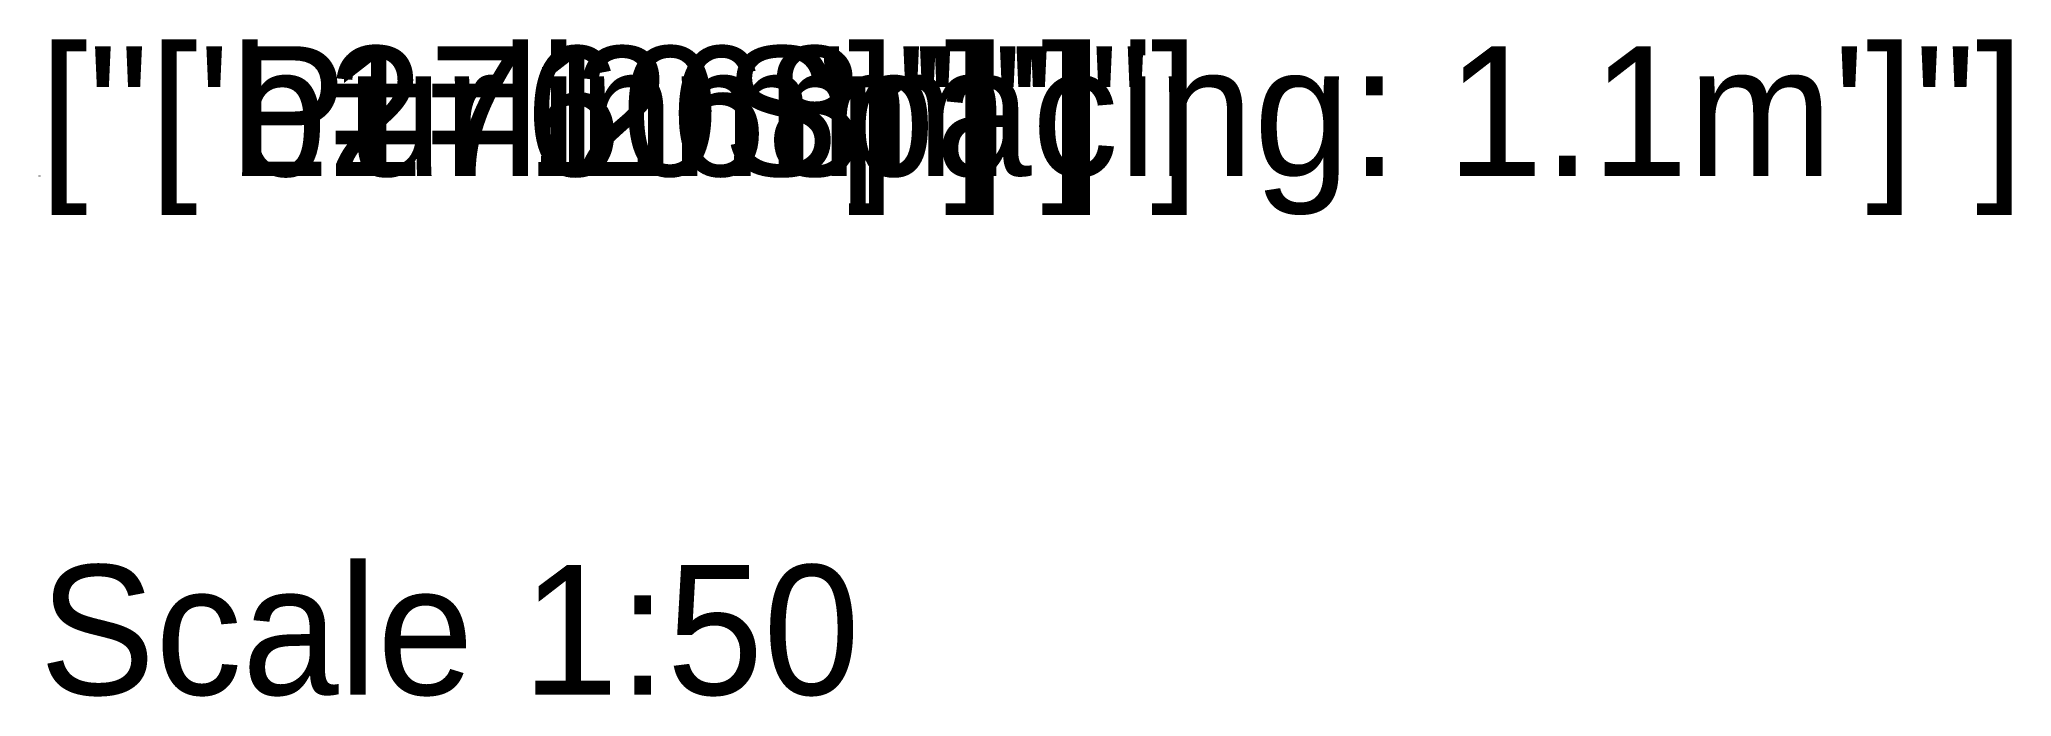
# Model space of a CAD drawing. Header units: millimetres. Extents: x 0 to 1899, y -502 to 132.
import ezdxf

# ---------------------------------------------------------------- set-up
doc = ezdxf.new("R2010")
doc.units = ezdxf.units.MM
doc.layers.get('0').update_dxf_attribs({"linetype": 'CONTINUOUS'})
doc.layers.add('TEXT', color=3, linetype='CONTINUOUS')

msp = doc.modelspace()

# ---------------------------------------------------------------- linework, layer by layer
for p, q in [((-0.016, 0), (-0.016, 0.086)), ((-0.012, 0), (-0.012, 0.053)), ((0.058, 0.086), (0, 0.086)), ((0, 0.086), (0, 0)), ((0, 0.079), (0.058, 0.079)), ((0, 0.07), (0.058, 0.07)), ((0, 0.062), (0.058, 0.062)), ((0, 0.053), (0.058, 0.053)), ((0, 0.044), (0.058, 0.044)), ((0, 0.035), (0.058, 0.035)), ((0, 0.026), (0.058, 0.026)), ((0, 0.018), (0.058, 0.018)), ((0, 0.009), (0.058, 0.009)), ((0, 0), (0.058, 0)), ((0, 0), (0.058, 0)), ((0.058, 0), (0.058, 0.086)), ((0, -0.012), (0.058, -0.012))]:
    msp.add_line(p, q)

# ---------------------------------------------------------------- texts
at = {"layer": 'TEXT'}
for s, p in [('["[\'L2=10.8m\']"]', (-0.016, 0.043)), ('["[\'L1=6.6m\']"]', (-0.012, 0.026)), ('["[\'b=7.2m\']"]', (0.029, -0.012)), ('["[\'Purlin Spacing: 1.1m\']"]', (0.062, 0.043)), ('Scale 1:50', (0, -500))]:
    msp.add_text(s, height=125, dxfattribs=at).set_placement(p)

doc.saveas('drawing.dxf')
